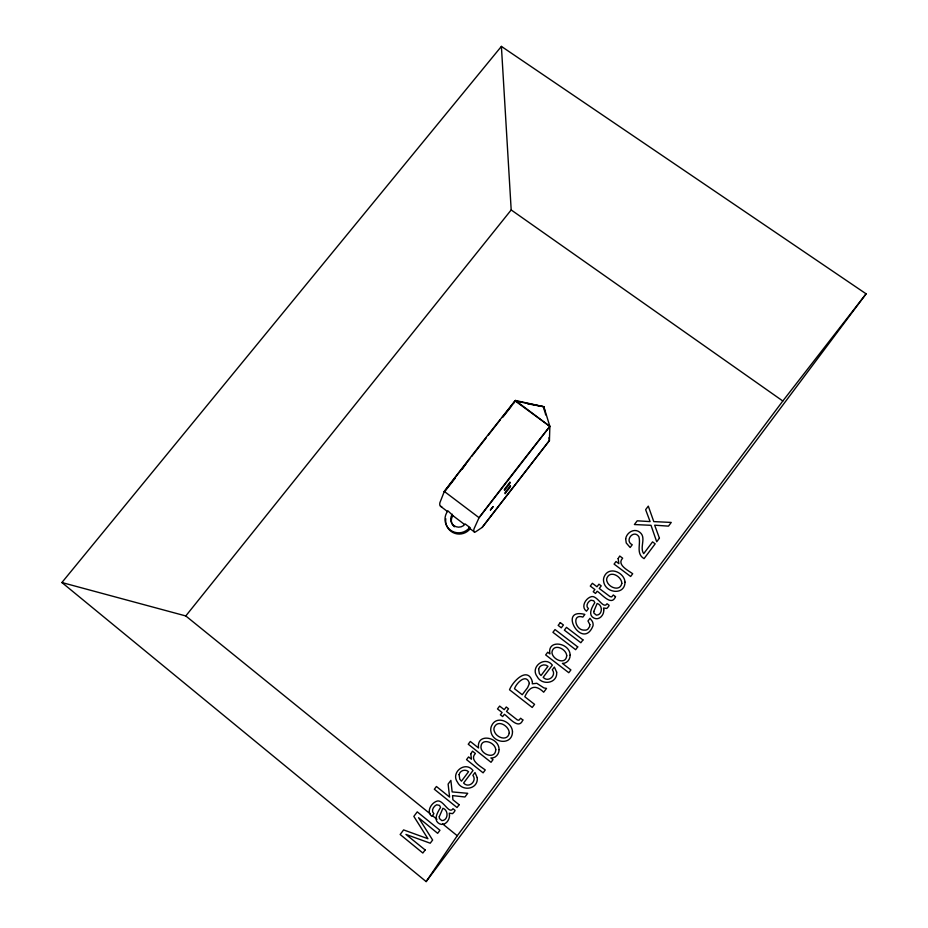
<?xml version="1.0" encoding="UTF-8"?>
<svg xmlns="http://www.w3.org/2000/svg" width="928" height="928" viewBox="0 0 928 928"><rect width="100%" height="100%" fill="white"/><g stroke="black" fill="none" stroke-linecap="round" stroke-linejoin="round"><path stroke-width="1.39" d="M502.048 417.554L515.411 400.467L549.863 426.381A520.747 46.388 -53 0 0 484.984 509.913L479.057 517.696L474.069 528.705A52.328 6.821 -53.2 0 0 475.287 532.046L482.166 527.417L549.434 440.51L549.863 426.381L543.843 406.754L515.086 400.884A518.659 58.406 -52.9 0 0 450.196 483.674L444.326 491.434L439.872 502.767A52.049 8.561 -53.2 0 0 441.705 506.56M426.149 881.6L457.249 835.734L782.814 401L866.102 293.828L501.398 46.4L61.898 582.529L426.149 881.6L866.102 293.828M482.166 527.417L549.434 440.51L548.97 437.703M444.593 492.095L444.326 491.434L469.87 458.757M471.61 456.53L486.4 437.587M488.14 435.36L500.308 419.781M444.512 491.852L455.08 478.338M462.132 469.324L466.39 463.211M502.999 416.997L511.676 405.907M513.404 403.68L515.411 400.467L543.843 406.754L545.676 414.92M61.898 582.529L185.786 615.948L511.189 209.948L501.398 46.4M527.44 403.738L543.843 406.754L544.539 410.976M511.189 209.948L782.814 401M444.326 491.434L479.057 517.696L549.863 426.381L515.086 400.884L515.144 401.464M454.407 526.802A8.085 7.969 -24.6 0 1 452.992 515.608L447.911 510.852A13.85 13.653 -24.5 0 0 450.324 530.039A13.85 13.653 -24.5 0 0 469.73 527.406L470.218 528.67A13.758 13.56 -24.6 0 1 445.776 518.729M469.73 527.406L465.218 523.984A8.143 8.027 -24.5 0 1 453.815 525.538A8.143 8.027 -24.5 0 1 452.388 514.251M440.672 506.375L447.424 511.49M453.05 515.759L464.29 524.297M468.791 527.707L474.405 531.976M185.786 615.948L430.209 813.844M432.46 815.666L436.972 819.32M442.598 823.878L457.249 835.734M593.758 611.506L593.978 613.176L596.368 615.136C602.632 615.09 603.038 605.114 597.156 603.455L593.758 611.506M556.661 672.139C557.74 683.576 541.813 685.92 537.138 676.524C529.842 667.058 544.887 655.388 552.346 665.132L543.17 677.312C548.216 683.02 556.823 675.34 552.299 669.796L554.364 667.058L556.661 672.139M625.669 538.75L626.238 542.973L630.158 547.497L632.235 544.748C623.999 540.769 633.824 528.879 638.882 536.72C641.062 543.982 635.622 553.61 644.044 558.644L655.191 543.82L652.558 541.871L643.696 553.656C639.195 547.276 646.851 537.451 639.682 532.185C634.288 527.858 626.678 532.533 625.669 538.75M439.269 816.768L439.454 818.531L441.832 820.619C448.247 820.526 448.897 810.237 442.911 808.276L439.269 816.768M477.27 777.757C478.349 789.38 462.167 791.967 457.516 782.188C450.266 772.548 465.415 760.45 473.002 770.53L463.594 783.023C468.733 788.916 477.375 780.982 472.897 775.332L475.02 772.514L477.27 777.757M495.761 749.731C495.424 759.382 481.992 755.009 480.982 747.829C480.344 737.192 495.169 741.855 495.761 749.731M570.094 655.145C570.337 659.379 566.822 663.624 562.403 663.392L570.894 669.923L568.794 672.719L545.676 654.924L547.717 652.222L549.91 653.915C546.905 638.777 570.186 642.686 570.094 655.145M532.394 681.767L532.289 683.832L536.79 683.286L543.889 687.915L546.546 688.402L543.692 692.207C535.572 684.307 529.633 686.128 524.807 696.754L534.563 704.352L532.22 707.461L509.53 689.771C512.604 681.593 527.754 665.596 532.394 681.767M589.837 624.579L589.744 626.377L587.958 629.08A4.292 4.246 48.6 0 1 584.675 630.112C575.256 630.959 571.439 613.292 582.842 617.097L584.86 614.417C556.777 607.248 582.761 651.653 593.027 625.762A7.146 7.053 48.1 0 0 592.25 621.284L589.999 618.303L587.981 620.994L589.837 624.579M618.141 558.586L618.883 563.656L616.03 561.521L614.081 564.108L630.646 576.485L632.699 573.759C628.674 570.685 616.273 564.792 622.653 558.204L619.73 556.023L618.141 558.586M566.718 655.702C565.906 665.562 552.021 659.541 551.951 652.222C553.39 642.837 566.335 648.718 566.718 655.702M499.044 749.627C499.264 754.023 495.471 758.512 490.877 757.979L493 759.661L491.028 762.294L468.246 744.221L470.334 741.46L478.546 747.98C476.238 732.563 499.276 736.902 499.044 749.627M603.768 609.835C604.244 614.823 599.256 620.693 594.094 618.141C587.366 614.916 592.157 606.935 594.836 602.62L593.734 600.752L590.916 600.196C587.934 601.553 585.15 606.077 588.422 608.629L586.484 611.192C580.418 606.958 585.835 597.818 591.681 596.588C597.435 595.498 603.374 609.673 607.04 603.757L609.104 605.311L608.606 606.471L606.784 608.455L603.49 608.026L603.768 609.835M470.798 753.849L471.436 759.208L468.582 756.935L466.54 759.638L483.105 772.838L485.263 769.973C481.04 766.656 468.791 760.206 475.403 753.49L472.468 751.17L470.798 753.849M449.5 815.086C449.871 820.178 444.837 826.512 439.454 823.774C432.587 820.155 437.854 811.919 440.58 807.383L439.501 805.388L436.647 804.773C433.55 806.246 430.638 810.886 433.91 813.67L431.88 816.362C425.801 811.745 431.45 802.349 437.517 800.98C443.422 799.924 449.198 814.888 452.98 808.694L455.045 810.353L454.5 811.571L452.597 813.647L449.268 813.172L449.5 815.086M625.02 582.169C624.776 595.556 605.74 593.247 603.734 581.96A8.538 8.398 33.4 0 1 604.372 576.3C609.093 565.79 624.44 572.437 625.02 582.169M512.5 731.879C512.233 745.694 492.687 743.363 490.924 731.531A8.793 8.607 84.5 0 1 491.678 725.65C496.503 714.722 512.21 721.822 512.5 731.879M538.611 669.158L539.365 673.635L541.024 675.526L547.972 666.292C544.794 663.508 539.539 664.993 538.611 669.158M459.093 774.613L459.801 779.218L461.448 781.167L468.57 771.702C465.357 768.79 460.033 770.402 459.093 774.613M490.425 509.982L493.081 506.665L490.425 509.982M529.389 683.46L527.649 687.578L522.244 694.747L514.506 688.715C516.397 682.962 526.536 672.73 529.389 683.46M621.83 583.376C620.136 591.797 609.023 587.702 607.04 581.52A4.733 4.652 33.2 0 1 607.074 577.68C610.694 569.896 621.806 576.856 621.83 583.376M509.252 733.12C507.512 741.808 496.132 737.598 494.288 731.102A4.872 4.768 84.6 0 1 494.392 727.088C498.104 719.003 509.437 726.392 509.252 733.12M615.508 596.634C611.598 606.854 601.68 593.897 597.168 591.24L595.498 593.456L593.236 591.739L594.894 589.535L590.289 586.067L592.377 583.294L596.982 586.763L598.943 584.176L601.216 585.881L599.256 588.48L610.056 596.611L611.656 596.913L613.304 594.976L615.508 596.634M522.835 719.966C518.833 730.464 508.857 717.17 504.368 714.305L502.651 716.578L500.378 714.792L502.094 712.53L497.489 708.911L499.635 706.069L504.24 709.676L506.27 706.997L508.532 708.772L506.514 711.451L517.325 719.919L518.938 720.232L520.631 718.249L522.835 719.966M425.152 849.955L422.843 853.029L400.154 834.492L403.622 829.91L427.924 838.726L413.842 816.385L417.252 811.861L439.953 830.27L437.656 833.321L418.551 817.707L432.622 840.026L430.232 843.204L405.942 834.411L425.152 849.955M459.116 804.75L457.04 807.534L434.339 789.252L436.427 786.492L449.581 797.082L448.12 784.067L450.88 780.402L452.145 791.909L467.724 793.312L464.963 796.99L452.574 795.609L452.899 799.75L459.116 804.75M577.726 646.909L575.638 649.693L552.937 632.316L555.025 629.555L577.726 646.909M582.97 639.926L580.858 642.744L564.363 630.158L566.486 627.351L582.97 639.926M659.425 538.194L656.711 541.801L651.004 525.306L634.392 524.54L637.2 520.817L650.099 521.594L645.633 509.658L648.301 506.131L653.788 521.606L671.257 522.429L668.485 526.13L654.669 525.19L659.425 538.194M560.28 622.607L558.157 625.414L561.301 627.815L563.424 625.008L560.28 622.607M509.89 482.247L504.356 489.381L504.519 490.367L510.029 483.256L509.89 482.247M510.377 485.738L504.925 492.768L505.076 493.696L510.504 486.69L510.377 485.738"/></g></svg>
